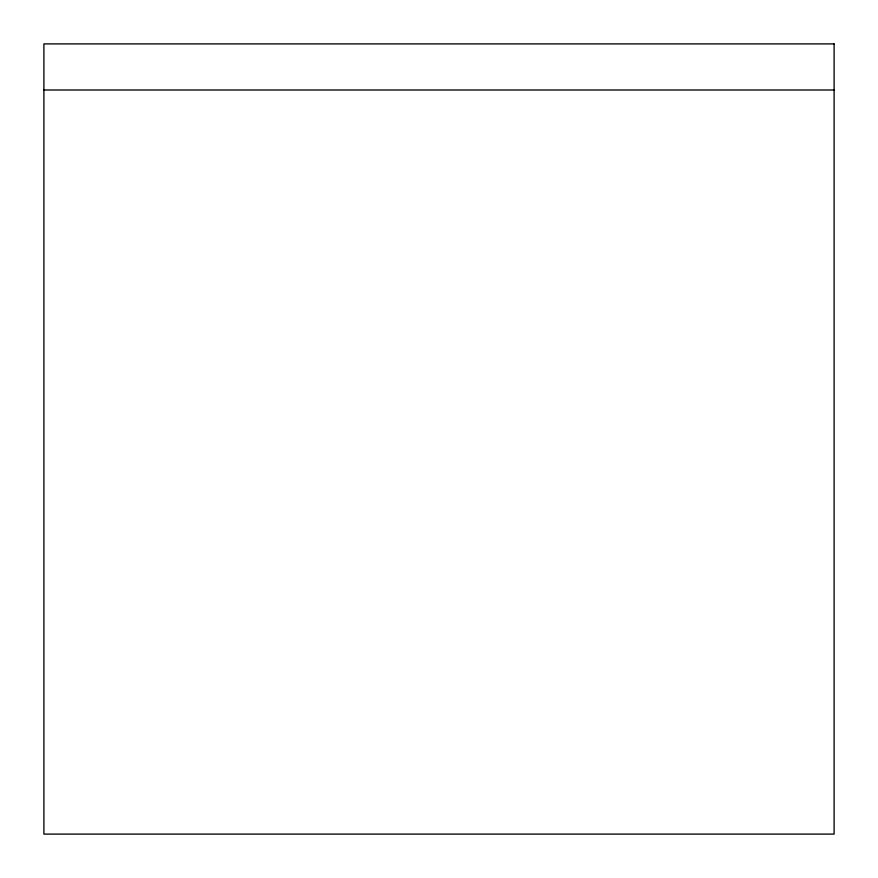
<?xml version="1.0" encoding="UTF-8"?>
<svg xmlns="http://www.w3.org/2000/svg" width="878" height="878" viewBox="0 0 878 878"><rect width="100%" height="100%" fill="white"/><g stroke="black" fill="none" stroke-linecap="round" stroke-linejoin="round"><path stroke-width="1.32" d="M43.9 89.995L834.1 89.995M834.1 43.9L43.9 43.9L43.9 834.1L834.1 834.1L834.1 43.9"/></g></svg>
